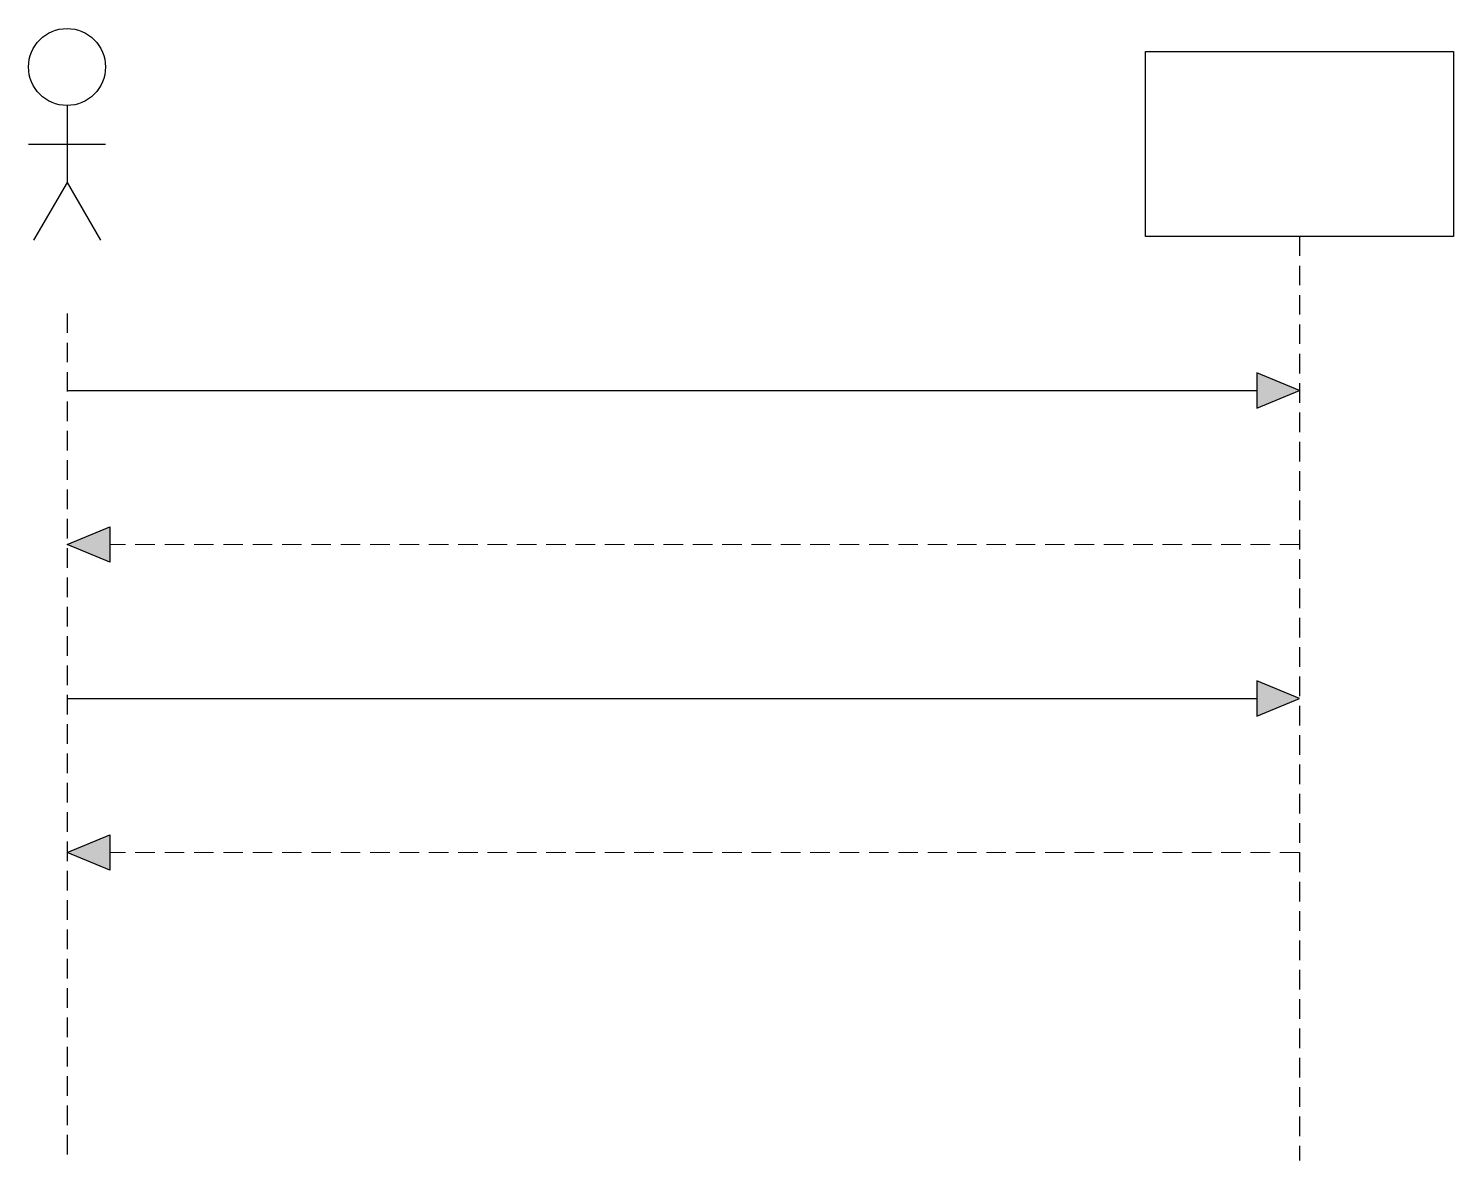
# Paper-space layout 'UC2 - EXT7a' of a CAD drawing. Header units: millimetres. Extents: x 54.1 to 146.6, y 174.3 to 247.8.
import ezdxf

# ---------------------------------------------------------------- set-up
doc = ezdxf.new("R2010")
doc.units = ezdxf.units.MM
doc.linetypes.add('DASHED2', pattern=[9.525, 6.35, -3.175])
doc.layers.add('Fina', color=1, linetype='Continuous')
doc.layers.add('Média', color=2, linetype='Continuous')
doc.layers.add('Tracejado', color=4, linetype='DASHED2', lineweight=9)

psp = doc.layouts.new('UC2 - EXT7a')

# ---------------------------------------------------------------- hatches: boundary and pattern name
at = {"layer": 'Fina'}
h = psp.add_hatch(color=256, dxfattribs=at)
h.dxf.hatch_style = 1
h.paths.add_polyline_path([(133.796, 225.415), (133.796, 223.119), (136.567, 224.267)])
h = psp.add_hatch(color=256, dxfattribs=at)
h.dxf.hatch_style = 1
h.paths.add_polyline_path([(59.339, 215.415), (59.339, 213.119), (56.567, 214.267)])
h = psp.add_hatch(color=256, dxfattribs=at)
h.dxf.hatch_style = 1
h.paths.add_polyline_path([(133.796, 205.415), (133.796, 203.119), (136.567, 204.267)])
h = psp.add_hatch(color=256, dxfattribs=at)
h.dxf.hatch_style = 1
h.paths.add_polyline_path([(59.339, 195.415), (59.339, 193.119), (56.567, 194.267)])

# ---------------------------------------------------------------- linework, layer by layer
at = {"layer": 'Fina', "linetype": 'DASHED2', "ltscale": 0.2}
for p, q in [((136.567, 234.267), (136.567, 174.267)), ((56.567, 229.267), (56.567, 174.267))]:
    psp.add_line(p, q, dxfattribs=at)
at = {"layer": 'Fina'}
for p, q in [((56.567, 224.267), (133.796, 224.267)), ((56.567, 204.267), (133.796, 204.267))]:
    psp.add_line(p, q, dxfattribs=at)
for points in [[(126.567, 246.267), (146.567, 246.267), (146.567, 234.267), (126.567, 234.267)], [(136.567, 224.267), (133.796, 225.415), (133.796, 223.119)], [(56.567, 214.267), (59.339, 215.415), (59.339, 213.119)], [(136.567, 204.267), (133.796, 205.415), (133.796, 203.119)], [(56.567, 194.267), (59.339, 195.415), (59.339, 193.119)]]:
    psp.add_lwpolyline(points, close=True, dxfattribs=at)
at = {"layer": 'Média'}
for p, q in [((56.567, 242.767), (56.567, 237.767)), ((54.067, 240.267), (59.067, 240.267)), ((56.567, 237.767), (54.402, 234.017)), ((56.567, 237.767), (58.733, 234.017))]:
    psp.add_line(p, q, dxfattribs=at)
psp.add_circle((56.567, 245.267), 2.5, dxfattribs=at)
at = {"layer": 'Tracejado', "ltscale": 0.2}
for p, q in [((136.567, 214.267), (59.339, 214.267)), ((136.567, 194.267), (59.339, 194.267))]:
    psp.add_line(p, q, dxfattribs=at)

doc.saveas('drawing.dxf')
